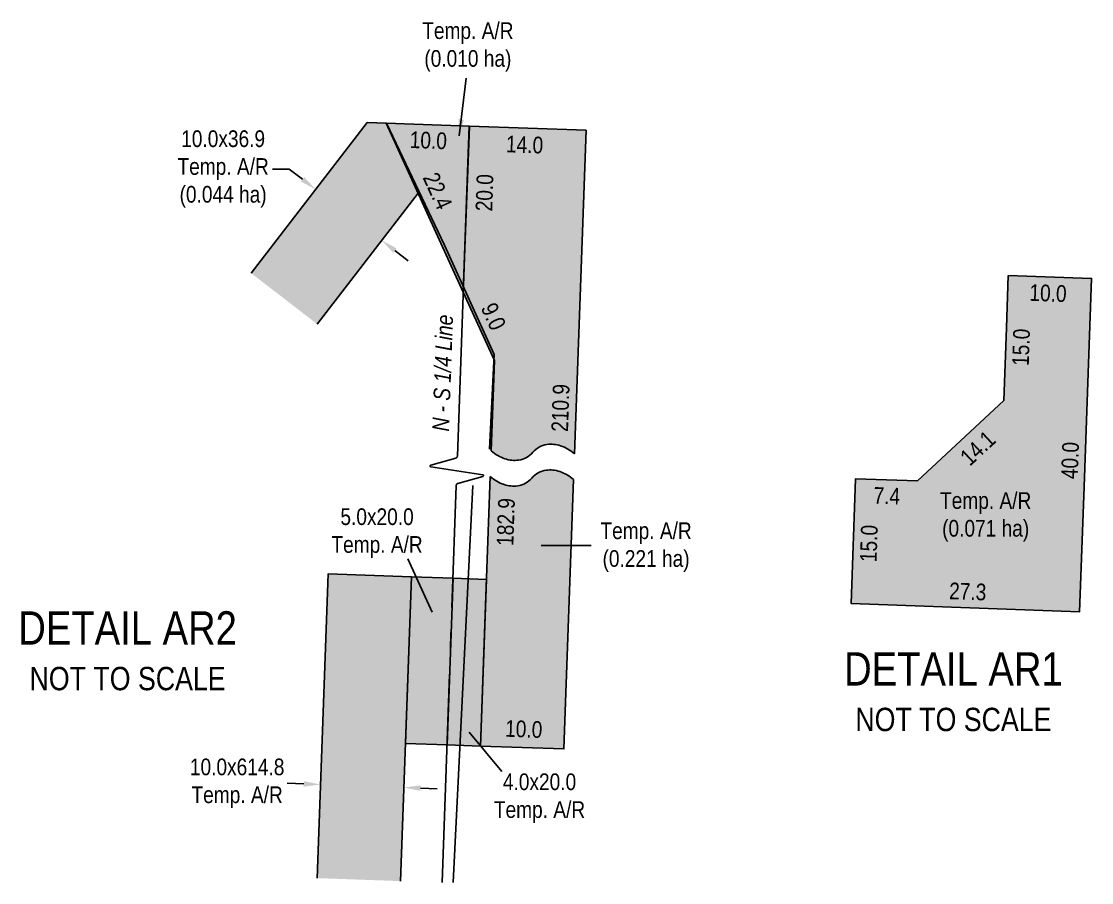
# Model space of a CAD drawing. Extents: x 338216 to 346362, y 6125251 to 6136161.
# Drawn here: x 344698 to 345340, y 6129881 to 6130397 of the extents above; entities that cross this region are included whole.
import ezdxf
from ezdxf.enums import TextEntityAlignment as Align

# ---------------------------------------------------------------- set-up
doc = ezdxf.new("R2010")
doc.units = 0
doc.header["$LTSCALE"] = 5
doc.header["$PDSIZE"] = 0.5
doc.linetypes.add('foc-QUARTERLINE', pattern=[33, 25, -3, 2, -3])
doc.layers.get('Defpoints').update_dxf_attribs({"color": 9})
for name, color, linetype in [('AS-FENCE', 48, 'foc-FENCE'), ('DETAIL-T', 7, 'Continuous'), ('L-QSEC', 8, 'foc-QUARTERLINE'), ('P-TEMP-BLUE', 146, 'Continuous'), ('P-TEMP-BLUE-T', 146, 'Continuous')]:
    doc.layers.add(name, color=color, linetype=linetype)
doc.layers.add('P-TEMP-BLUE-H', color=7, linetype='Continuous', true_color=0x99e6ff)
doc.styles.add('80CG', font='ARIALN.TTF', dxfattribs={"height": 10})
doc.styles.add('80L', font='ARIALN.TTF', dxfattribs={"height": 10})
doc.styles.add('80LS', font='ARIALNI.TTF', dxfattribs={"height": 10})
doc.styles.add('foc-LtypeFont', font='ARIALN.TTF', dxfattribs={"height": 7.349999999999999})
doc.linetypes.add('foc-FENCE', pattern='A,10,-1,["X",foc-LtypeFont,S=0.2,R=0,X=-0.625,Y=-0.75],-1.239999999999999', length=12.24)
doc.dimstyles.new('Compass 5 000', dxfattribs={"dimscale": 5, "dimtxt": 9, "dimasz": 2, "dimexe": 0.2, "dimexo": 0.0625, "dimgap": 0.5, "dimtad": 0, "dimtih": 1, "dimtoh": 1, "dimzin": 0, "dimdsep": 46, "dimtxsty": '80CG', "dimcen": 0.1, "dimse1": 1, "dimse2": 1, "dimclrd": 256, "dimclrt": 256, "dimaunit": 1, "dimadec": 4, "dimazin": 0, "dimtfac": 0.06, "dimtofl": 0, "dimtmove": 0, "dimatfit": 1, "dimfxl": 0.2, "dimtolj": 1, "dimtzin": 0, "dimlwd": -1, "dimarcsym": 0})

# ---------------------------------------------------------------- blocks, each defined once
blk = doc.blocks.new('*D330')
at = {"layer": 'Defpoints', "color": 0, "transparency": 16777216}
for p in [(344927.2321728845, 6129937.951028055), (344875.5887084183, 6129892.862778992), (344925.5453946346, 6129891.065510741)]:
    blk.add_point(p, dxfattribs=at)
at = {"layer": 'P-TEMP-BLUE-T', "transparency": 16777216}
for p, q in [((344867.2819519465, 6129940.107829015), (344857.2884172249, 6129940.467361723)), ((344937.2257076061, 6129937.591495346), (344947.2192423276, 6129937.231962639))]:
    blk.add_line(p, q, dxfattribs=at)
for points in [[(344867.3418740645, 6129941.773418135), (344867.2220298285, 6129938.442239895), (344877.2754866681, 6129939.748296306)], [(344937.285629724, 6129939.257084467), (344937.165785488, 6129935.925906226), (344927.2321728845, 6129937.951028055)]]:
    blk.add_solid(points, dxfattribs=at)
at = {"layer": 'P-TEMP-BLUE-T', "transparency": 16777216, "insert": (344827.3122917133, 6129940.467361722), "char_height": 10, "attachment_point": 5, "style": '80CG'}
blk.add_mtext('\\A1;10.0x614.8\\PTemp. A/R', dxfattribs=at)
blk = doc.blocks.new('linebrk')
blk.add_lwpolyline([(3.410605131648481e-13, 0.001747000339150873, -0.3461515954564218), (-0.0001911021230114329, 0.001504037296513161), (-0.003139695184387392, 0.0005543102232081765, 0.7725747715561697), (-0.003122968352244015, 0.0003615124041971285), (0.003122968352244015, -0.0003615124041971285, -0.7725747715561505), (0.00313969518435897, -0.0005543102232081765), (0.0001911021230114329, -0.001504037296513161, 0.3461515954564229), (-3.694822225952521e-13, -0.001747000339150873)], format="xyb")
blk = doc.blocks.new('*D331')
at = {"layer": 'Defpoints', "color": 0, "transparency": 16777216}
for p in [(344865.9734637863, 6130285.732363555), (344913.964278705, 6130266.096409278), (344905.5472128536, 6130255.190305568)]:
    blk.add_point(p, dxfattribs=at)
at = {"layer": 'P-TEMP-BLUE-T', "transparency": 16777216}
for p, q in [((344858.5575429541, 6130308.857981684), (344848.5575429541, 6130308.857981684)), ((344866.4740362959, 6130302.748224474), (344858.5575429541, 6130308.857981684)), ((344921.8807720472, 6130259.986652067), (344929.797265389, 6130253.876894858))]:
    blk.add_line(p, q, dxfattribs=at)
for points in [[(344867.4923291644, 6130304.067640031), (344865.4557434274, 6130301.428808916), (344874.3905296377, 6130296.638467263)], [(344922.8990649157, 6130261.306067625), (344920.8624791787, 6130258.667236511), (344913.964278705, 6130266.096409278)]]:
    blk.add_solid(points, dxfattribs=at)
at = {"layer": 'P-TEMP-BLUE-T', "transparency": 16777216, "insert": (344818.9054283556, 6130308.857981684), "char_height": 10, "attachment_point": 5, "style": '80CG'}
blk.add_mtext('\\A1;10.0x36.9\\PTemp. A/R\\P(0.044 ha)', dxfattribs=at)

msp = doc.modelspace()

# ---------------------------------------------------------------- hatches: boundary and pattern name
at = {"layer": 'P-TEMP-BLUE-H'}
h = msp.add_hatch(color=256, dxfattribs=at)
h.dxf.hatch_style = 1
h.paths.add_polyline_path([(344835.6445490789, 6130246.434765045), (344875.2182875058, 6130215.892715272), (344935.8499185105, 6130294.453922642), (344916.8023073853, 6130336.252053555), (344905.2779592773, 6130336.659747459)])
h = msp.add_hatch(color=256, dxfattribs=at)
h.dxf.hatch_style = 1
h.paths.add_polyline_path([(344966.4523923916, 6130334.579833845), (344916.729485708, 6130336.338869082), (344962.8778463889, 6130235.070777912)])
h = msp.add_hatch(color=256, dxfattribs=at)
h.dxf.hatch_style = 1
edge = h.paths.add_edge_path()
edge.add_arc((344995.8358707323, 6130158.405947112), 24.63440470397445, 228.8073501098214, 251.240341027499)
edge.add_arc((344993.7283902472, 6130152.200946633), 18.08127530846447, 251.2403410336069, 277.4867603920142)
edge.add_arc((344994.3508007837, 6130147.464812621), 13.30441856913715, 277.4867603923854, 320.3199231974297)
edge.add_arc((345014.8295372431, 6130130.475063749), 13.30441856660243, 97.48676039271038, 140.3199232089739, ccw=False)
edge.add_arc((345015.4519477799, 6130125.738929722), 18.0812753084755, 71.24034103360691, 97.48676039201422, ccw=False)
edge.add_arc((345013.3444672943, 6130119.533929254), 24.63440470501675, 48.80735011033107, 71.2403410270419, ccw=False)
edge.add_line((345029.5685121216, 6130138.071304058), (345036.5479294848, 6130332.0704818))
edge.add_line((345036.5479294848, 6130332.070481793), (344966.6722807305, 6130334.572054905))
edge.add_line((344966.6722807305, 6130334.57205491), (344962.877846389, 6130235.070777912))
edge.add_line((344962.8778463889, 6130235.070777912), (344981.5618267904, 6130194.070599295))
edge.add_line((344981.5618267905, 6130194.070599295), (344979.6118259056, 6130139.86857231))
h = msp.add_hatch(color=256, dxfattribs=at)
h.dxf.hatch_style = 1
h.paths.add_polyline_path([(345289.6969167776, 6130244.967554056), (345288.5650864301, 6130213.524676812), (345286.9995265732, 6130170.032552265), (345235.2434673409, 6130121.841947612), (345198.1306587829, 6130123.153913378), (345195.5556237908, 6130048.214596645), (345332.4616873358, 6130043.374864077), (345335.1590771661, 6130118.309855467), (345339.6547268831, 6130243.201507808)])
h = msp.add_hatch(color=256, dxfattribs=at)
h.dxf.hatch_style = 1
edge = h.paths.add_edge_path()
edge.add_arc((344995.2811955243, 6130142.988251243), 24.63440470467509, 228.8073501112477, 251.2403410281954)
edge.add_arc((344993.1737150392, 6130136.783250769), 18.08127530846447, 251.2403410336069, 277.4867603920142)
edge.add_arc((344993.7961255754, 6130132.047116751), 13.30441856913715, 277.4867603923854, 320.3199231974297)
edge.add_arc((345014.2748620351, 6130115.057367877), 13.30441856719695, 97.48676039218788, 140.3199232058878, ccw=False)
edge.add_arc((345014.8972725719, 6130110.321233858), 18.0812753084755, 71.24034103360691, 97.48676039201422, ccw=False)
edge.add_arc((345012.7897920863, 6130104.116233384), 24.63440470413512, 48.807350108904814, 71.24034102634539, ccw=False)
edge.add_line((345029.0138369136, 6130122.653608187), (345023.2006082209, 6129961.069692551))
edge.add_line((345023.2006082209, 6129961.069692551), (344973.242192962, 6129962.818900501))
edge.add_line((344973.2421929617, 6129962.818900501), (344975.8791193444, 6130036.114639015))
edge.add_line((344975.8791193448, 6130036.114639015), (344979.0571506976, 6130124.45087644))
h = msp.add_hatch(color=256, dxfattribs=at)
h.dxf.hatch_style = 1
h.paths.add_polyline_path([(344931.7705296301, 6130064.310234665), (344881.812116883, 6130066.059442501), (344875.258700106, 6129883.623961233), (344925.2154846003, 6129881.82942205)])
h = msp.add_hatch(color=256, dxfattribs=at)
h.dxf.hatch_style = 1
h.paths.add_polyline_path([(344928.1814497602, 6129964.396624888), (344953.1606561147, 6129963.522020961), (344956.7497359466, 6130063.435630745), (344931.7705296301, 6130064.310234665)])
h = msp.add_hatch(color=256, dxfattribs=at)
h.dxf.hatch_style = 1
h.paths.add_polyline_path([(344976.8367311309, 6130062.732319179), (344956.7497359466, 6130063.435630745), (344953.1606561147, 6129963.522020961), (344973.2421929617, 6129962.818900501)])

# ---------------------------------------------------------------- linework, layer by layer
at = {"layer": 'AS-FENCE', "flags": 128}
for points in [[(344916.8023073853, 6130336.252053567), (344951.6623073852, 6130263.192053571), (344981.4723073851, 6130197.702053568), (344978.6519854658, 6130140.754658721)], [(344968.5544003141, 6130119.160129933), (344956.7562169116, 6129880.933492006)]]:
    msp.add_lwpolyline(points, dxfattribs=at)
at = {"layer": 'L-QSEC'}
for p, q in [((344959.3411356998, 6130136.615032069), (344966.4522940579, 6130334.577054246)), ((344950.1565865593, 6129880.933492006), (344958.7141237113, 6130119.160131633))]:
    msp.add_line(p, q, dxfattribs=at)
at = {"layer": 'P-TEMP-BLUE', "flags": 128}
for points in [[(344835.6445490789, 6130246.434765056), (344905.2779592773, 6130336.659747471), (344916.8023073853, 6130336.252053567), (344935.8499185105, 6130294.45392266), (344875.2182875056, 6130215.892715283)], [(345029.5685121216, 6130138.071304069), (345036.5479294848, 6130332.070481811), (344966.6722807305, 6130334.572054923), (344962.8778463889, 6130235.070777924), (344981.5618267905, 6130194.070599307), (344979.6118259056, 6130139.868572322)], [(344979.0571506976, 6130124.450876451), (344975.8791193448, 6130036.114639026), (344973.2421929617, 6129962.818900519), (345023.2006082209, 6129961.069692562), (345029.0138369136, 6130122.653608205)], [(344931.7705296301, 6130064.310234677), (344881.812116883, 6130066.059442513), (344875.258700106, 6129883.623961244)], [(344925.2154846003, 6129881.829422061), (344931.7705296301, 6130064.310234677)]]:
    msp.add_lwpolyline(points, dxfattribs=at)
for points in [[(344966.4523923916, 6130334.579833857), (344916.729485708, 6130336.338869093), (344962.8778463889, 6130235.070777924)], [(345289.6969167776, 6130244.967554068), (345288.5650864301, 6130213.524676824), (345286.9995265732, 6130170.032552276), (345235.2434673409, 6130121.841947624), (345198.1306587829, 6130123.15391339), (345195.5556237908, 6130048.214596663), (345332.4616873358, 6130043.374864088), (345335.1590771661, 6130118.309855478), (345339.6547268831, 6130243.20150782)], [(344928.1814497602, 6129964.3966249), (344953.1606561147, 6129963.522020973), (344956.7497359466, 6130063.435630763), (344931.7705296301, 6130064.310234677)], [(344976.8367311309, 6130062.73231919), (344956.7497359466, 6130063.435630763), (344953.1606561147, 6129963.522020973), (344973.2421929617, 6129962.818900519), (344976.8367311309, 6130062.73231919)]]:
    msp.add_lwpolyline(points, close=True, dxfattribs=at)
for points in [[(344979.6118259055, 6130139.868572322, 0.09819619330007553), (344987.9134684727, 6130135.080222322, 0.1150249070666472), (344996.084327819, 6130134.273814282, 0.1891018319192846), (345004.5901690136, 6130138.969938195, -0.1891018319627322), (345013.0960102081, 6130143.666062108, -0.1150249070666472), (345021.2668695545, 6130142.859654069, -0.09819619329618975), (345029.5685121216, 6130138.071304069)], [(344979.0571506975, 6130124.450876451, 0.09819619330007553), (344987.3587932647, 6130119.662526457, 0.1150249070666472), (344995.529652611, 6130118.856118412, 0.1891018319192846), (345004.0354938056, 6130123.552242325, -0.1891018319627322), (345012.5413350001, 6130128.248366238, -0.1150249070666472), (345020.7121943465, 6130127.441958198, -0.09819619329618975), (345029.0138369136, 6130122.653608205)]]:
    msp.add_lwpolyline(points, format="xyb", dxfattribs=at)

# ---------------------------------------------------------------- block references
at = {"layer": 'L-QSEC', "xscale": 4998.900549999989, "yscale": 4998.900549999989, "zscale": 4998.900549999989, "rotation": 357.9427152634699}
msp.add_blockref('linebrk', (344959.0276297051, 6130127.887581849), dxfattribs=at)

# ---------------------------------------------------------------- texts
at = {"layer": 'DETAIL-T', "color": 3, "char_height": 19.99560219999978, "width": 130.0895329323668, "attachment_point": 5, "style": '80CG'}
for s, insert in [('DETAIL AR2\\P{\\H0.7x;NOT TO SCALE}', (344761.6110750739, 6130019.861300599)), ('DETAIL AR1\\P{\\H0.7x;NOT TO SCALE}', (345256.7948418683, 6129995.332144466))]:
    msp.add_mtext(s, dxfattribs=dict(at, insert=insert))
at = {"layer": 'P-TEMP-BLUE-T', "style": '80L'}
for s, rotation, p in [('10.0', 357.9362315179515, (344941.9719912535, 6130326.088845884)), ('14.0', 357.9362315179515, (344999.6987971734, 6130323.519205674)), ('22.4', 294.4989846416037, (344947.6246602908, 6130295.708451074)), ('20.0', 88.0662186877634, (344975.6163512811, 6130294.654810406)), ('10.0', 357.9362315179515, (345313.5455725392, 6130234.459967848)), ('9.0', 294.4989846416037, (344981.0461751686, 6130220.42998504)), ('15.0', 88.031999524386, (345297.3342878541, 6130201.963564731)), ('210.9', 88.0662186877634, (345021.1718408672, 6130165.59716884)), ('14.1', 42.95692124163816, (345271.4141046226, 6130141.508619895)), ('40.0', 88.031999524386, (345326.7321095485, 6130134.040230652)), ('7.4', 357.9753940783682, (345216.8950279453, 6130112.879118375)), ('182.9', 88.0662186877634, (344988.3836886229, 6130097.1884619)), ('15.0', 88.031999524386, (345206.0792658352, 6130084.2998166)), ('27.3', 357.9362315179515, (345265.3953343563, 6130055.518520611)), ('10.0', 357.9362315179515, (344999.1657473778, 6129973.04370739))]:
    msp.add_text(s, height=9.99780109999989, rotation=rotation, dxfattribs=at).set_placement(p, align=Align.MIDDLE)
at = {"layer": 'P-TEMP-BLUE-T', "char_height": 9.997801099999979, "width": 54.67869711284167, "attachment_point": 5, "style": '80CG'}
for s, insert in [('\\A1;Temp. A/R\\P(0.010 ha)', (344965.6529592132, 6130382.001380015)), ('\\A1;Temp. A/R\\P(0.071 ha)', (345276.1339320196, 6130100.224504399)), ('\\A1;5.0x20.0\\PTemp. A/R', (344911.2075195372, 6130090.521819094)), ('\\A1;Temp. A/R\\P(0.221 ha)', (345072.5122358236, 6130082.116512815)), ('\\A1;4.0x20.0\\PTemp. A/R', (345008.6246701998, 6129931.558566616))]:
    msp.add_mtext(s, dxfattribs=dict(at, insert=insert))

# ---------------------------------------------------------------- dimensions: what is measured, and where the dimension line sits
at = {"layer": 'P-TEMP-BLUE-T'}
for base, p1, p2, angle, text, picture, middle in [((344913.964278705, 6130266.096409278), (344865.9734637859, 6130285.732363555), (344905.5472128536, 6130255.190305568), 322.3399125679788, '10.0x36.9\\PTemp. A/R\\P(0.044 ha)', '*D331', (344818.9054283556, 6130308.857981684)), ((344927.2321728845, 6129937.951028055), (344875.5887084183, 6129892.862778992), (344925.5453946347, 6129891.065510741), 357.93958526676187, '10.0x614.8\\PTemp. A/R', '*D330', (344827.3122917133, 6129940.467361722))]:
    dim = msp.add_linear_dim(base=base, p1=p1, p2=p2, angle=angle, text=text, dimstyle='Compass 5 000', dxfattribs=at)
    dim.commit()
    dim.dimension.update_dxf_attribs({"geometry": picture, "text_midpoint": middle, "dimtype": 161})

# ---------------------------------------------------------------- leaders
for points in [[(344960.4992597945, 6130328.652257651), (344964.540186061, 6130363.326141114)], [(345009.6196981997, 6130083.065027005), (345039.6168111466, 6130083.065027005)], [(344944.2371746892, 6130043.022254817), (344929.5997900635, 6130075.023035045)], [(344966.393763226, 6129971.22799881), (344986.0114254723, 6129947.524845315)]]:
    msp.add_leader(points, dimstyle='Compass 5 000', dxfattribs=at)

# ---------------------------------------------------------------- next in the draw order: texts
at = {"layer": 'L-QSEC', "insert": (344945.5738834927, 6130186.690107151), "char_height": 9.997789100000228, "width": 69.84580949106976, "attachment_point": 2, "rotation": 87.9852489989733, "style": '80LS', "bg_fill": 3, "box_fill_scale": 1.15, "bg_fill_color": 256, "bg_fill_true_color": 256, "bg_fill_transparency": 0}
msp.add_mtext('N - S 1/4 Line', dxfattribs=at)

doc.saveas('drawing.dxf')
